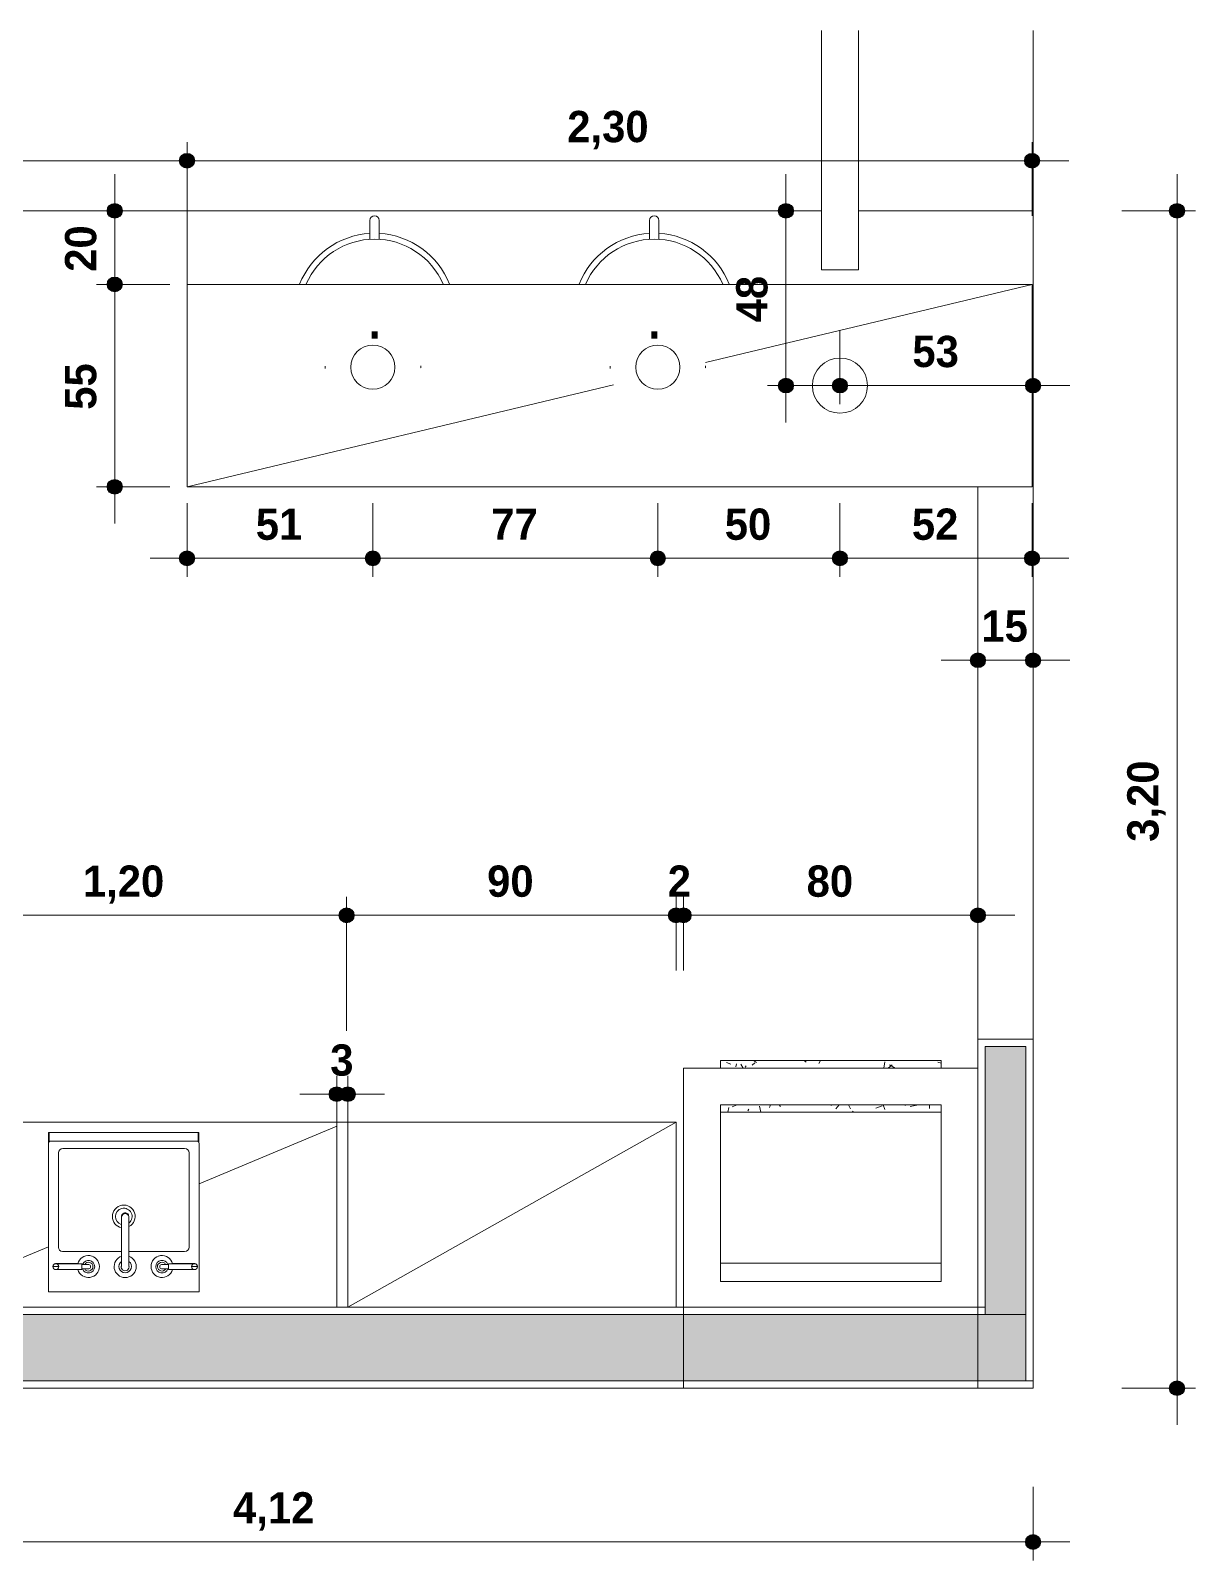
# Model space of a CAD drawing. Header units: metres. Extents: x -18.51 to -13.67, y -25.07 to -16.26.
# Drawn here: x -16.84 to -13.674, y -25.069 to -20.911 of the extents above; entities that cross this region are included whole.
import ezdxf

# ---------------------------------------------------------------- set-up
doc = ezdxf.new("R2010")
doc.units = ezdxf.units.M
for name, color, linetype, lineweight in [('Acabamento 1 _4_', 7, 'Continuous', 40), ('Anotações genéricas', 250, 'Continuous', 5), ('Arestas comuns', 250, 'Continuous', 5), ('Cotas', 50, 'Continuous', 9), ('Cotas-50', 50, 'Continuous', 9), ('Estrutura _1_', 7, 'Continuous', 40), ('Linhas', 253, 'Continuous', 5), ('Luminárias', 7, 'Continuous', 5), ('Mobiliário', 7, 'Continuous', 5), ('Modelos genéricos', 7, 'Continuous', 5), ('Padrão de corte', 7, 'Continuous', 40), ('Paredes', 7, 'Continuous', 5), ('Peças hidrossanitárias', 7, 'Continuous', 5), ('Pilares estruturais', 7, 'Continuous', 5), ('Pisos', 7, 'Continuous', 5), ('Quadro estrutural', 7, 'Continuous', 5)]:
    doc.layers.add(name, color=color, linetype=linetype, lineweight=lineweight)
doc.styles.add('Arial', font='arial.ttf', dxfattribs={"height": 0.125})
doc.styles.add('Century Gothic_B', font='GOTHICB.TTF', dxfattribs={"height": 0.085})
doc.dimstyles.new('externa_1_7_mm_azul_growarq', dxfattribs={"dimscale": 0.3048, "dimtxt": 0.088754, "dimasz": 0.524934, "dimexe": 0.164042, "dimexo": 0.0625, "dimgap": 0.082021, "dimtad": 1, "dimrnd": 0.01, "dimzin": 0, "dimdsep": 46, "dimtxsty": 'Century Gothic_B', "dimblk1": 'DOTSMALL', "dimblk2": 'DOTSMALL', "dimsah": 1, "dimcen": 0.09, "dimdle": 0.328084, "dimazin": 0, "dimtfac": 1, "dimtdec": 4, "dimtix": 1, "dimtmove": 0, "dimatfit": 3, "dimfxl": 0.492126, "dimfxlon": 1, "dimtvp": 1, "dimtolj": 1, "dimtzin": 0, "dimarcsym": 2})
doc.dimstyles.new('externa_1_7_mm_azul_growarq_1', dxfattribs={"dimscale": 0.3048, "dimtxt": 0.088754, "dimasz": 0.524934, "dimexe": 0.164042, "dimexo": 0.0625, "dimgap": 0.082021, "dimtad": 1, "dimdec": 0, "dimlfac": 100, "dimdsep": 46, "dimtxsty": 'Century Gothic_B', "dimblk1": 'DOTSMALL', "dimblk2": 'DOTSMALL', "dimsah": 1, "dimcen": 0.09, "dimdle": 0.328084, "dimazin": 0, "dimtfac": 1, "dimtdec": 4, "dimtix": 1, "dimtmove": 0, "dimatfit": 3, "dimfxl": 0.492126, "dimfxlon": 1, "dimtvp": 1, "dimtolj": 1, "dimtzin": 0, "dimarcsym": 2})

# ---------------------------------------------------------------- blocks, each defined once
blk = doc.blocks.new('Tram - Tram-V1-Térreo - Executivo')
at = {"layer": 'Quadro estrutural', "color": 9}
for p, q in [((0.0071, 0.05), (0.4643, 0.05)), ((0.5643, 0.05), (1.0214, 0.05)), ((1.1214, 0.05), (1.5786, 0.05)), ((1.6786, 0.05), (2.1357, 0.05)), ((2.2357, 0.05), (2.6929, 0.05)), ((2.7929, 0.05), (3.25, 0.05)), ((3.35, 0.05), (4, 0.05)), ((4, 0.05), (4, -0.05)), ((0.4643, -0.05), (0.0071, -0.05)), ((1.0214, -0.05), (0.5643, -0.05)), ((1.5786, -0.05), (1.1214, -0.05)), ((2.1357, -0.05), (1.6786, -0.05)), ((2.6929, -0.05), (2.2357, -0.05)), ((3.25, -0.05), (2.7929, -0.05)), ((4, -0.05), (3.35, -0.05))]:
    blk.add_line(p, q, dxfattribs=at)
blk = doc.blocks.new('bancada_growarq - bancada_growarq-3139212-Térreo - Executivo')
at = {"layer": 'Modelos genéricos', "color": 9}
for p, q in [((0.2012, 0.0841), (0.5752, 0.2404)), ((-0.6019, -0.2516), (-0.2088, -0.0873))]:
    blk.add_line(p, q, dxfattribs=at)
blk = doc.blocks.new('Deca_Cuba de Semi-Encaixe Quadrada_L_83C_Mesa e Porta Toalha - L_83C_17_Branco Gelo GE17-3068571-Térreo - Executivo')
at = {"layer": 'Peças hidrossanitárias', "color": 250}
for p, q in [((0.2042, -0.0142), (-0.2058, -0.0142)), ((-0.2058, -0.0142), (-0.2058, -0.4172)), ((0.2042, -0.4172), (0.2042, -0.0142)), ((-0.0148, -0.1242), (-0.1663, -0.1242)), ((0.1647, -0.1242), (0.0054, -0.1242)), ((-0.1783, -0.1362), (-0.1783, -0.3923)), ((0.1767, -0.3923), (0.1767, -0.1362)), ((-0.1663, -0.4042), (0.1647, -0.4042)), ((-0.1988, -0.4242), (0.1972, -0.4242))]:
    blk.add_line(p, q, dxfattribs=at)
for centre, radius, start, end in [((-0.1663, -0.1362), 0.012, 90, 180), ((0.1659, -0.1351), 0.0108, 0, 90), ((-0.0008, -0.2192), 0.031, 117.1725, 360), ((-0.0008, -0.2192), 0.0225, 129.7109, 360), ((-0.0008, -0.2192), 0.031, 360, 78.1934), ((-0.0008, -0.2192), 0.0225, 360, 72.4082), ((-0.1663, -0.3923), 0.012, 180, 270), ((0.1647, -0.3923), 0.012, 270, 360), ((-0.1988, -0.4172), 0.007, 180.001, 270.001), ((0.1972, -0.4172), 0.007, 269.999, 359.999)]:
    blk.add_arc(centre, radius, start, end, dxfattribs=at)
blk = doc.blocks.new('torneira misturador de bancada_growarq - torneira misturador de bancada_growarq-2978139-Térreo - Executivo')
at = {"layer": 'Peças hidrossanitárias', "color": 250}
for p, q in [((-0.1286, 0.0083), (-0.1883, 0.0083)), ((-0.1286, 0.0083), (-0.1179, 0.0083)), ((-0.1179, 0.0083), (-0.1179, 0.0063)), ((-0.1179, 0.0063), (-0.1179, -0.0059)), ((-0.1179, 0.0063), (-0.0991, 0.0063)), ((0.1179, 0.0063), (0.0991, 0.0063)), ((0.1286, 0.0083), (0.1179, 0.0083)), ((0.1179, 0.0083), (0.1179, 0.0063)), ((0.1179, 0.0063), (0.1179, -0.0059)), ((0.1883, 0.0083), (0.1286, 0.0083)), ((-0.1803, 0), (-0.1963, 0)), ((-0.189, -0.008), (-0.1287, -0.008)), ((-0.1883, -0.0077), (-0.1288, -0.0077)), ((-0.1288, -0.0077), (-0.1179, -0.0077)), ((-0.1179, -0.0077), (-0.1179, -0.0059)), ((-0.1179, -0.0059), (-0.0986, -0.0059)), ((-0.0103, -0.0282), (-0.0103, -0.0025)), ((-0.0103, -0.0282), (-0.0103, -0.1358)), ((0.01, -0.0283), (0.01, -0.0037)), ((0.01, -0.1358), (0.01, -0.0283)), ((0.1179, -0.0059), (0.0986, -0.0059)), ((0.1179, -0.0077), (0.1179, -0.0059)), ((0.1288, -0.0077), (0.1179, -0.0077)), ((0.1287, -0.008), (0.1888, -0.008)), ((0.1288, -0.0077), (0.1883, -0.0077)), ((0.1803, 0), (0.1963, 0))]:
    blk.add_line(p, q, dxfattribs=at)
at = {"layer": 'Peças hidrossanitárias', "color": 250, "flags": 128}
for points in [[(-0.194, 0.0059), (-0.195, 0.0047), (-0.1958, 0.0033), (-0.1963, 0.0017), (-0.1964, 0)], [(0.1962, 0.0008), (0.1961, 0.0017), (0.1956, 0.0033)], [(-0.1964, 0), (-0.1963, -0.0017), (-0.1958, -0.0033), (-0.195, -0.0047), (-0.194, -0.0059), (-0.1927, -0.0069), (-0.1913, -0.0076), (-0.1897, -0.008), (-0.1882, -0.008), (-0.187, -0.0077)], [(-0.01, -0.0001), (-0.01, -0.0002), (-0.01, -0.0005), (-0.01, -0.0009), (-0.01, -0.0014), (-0.01, -0.002)], [(-0.01, -0.0362), (-0.01, -0.0386), (-0.01, -0.0411), (-0.01, -0.0437), (-0.01, -0.0462), (-0.01, -0.0488), (-0.01, -0.0515), (-0.01, -0.0542), (-0.01, -0.0568), (-0.01, -0.0596), (-0.01, -0.0623), (-0.01, -0.065), (-0.01, -0.0677), (-0.01, -0.0705), (-0.01, -0.0732), (-0.01, -0.0759), (-0.01, -0.0787), (-0.01, -0.0814), (-0.01, -0.084), (-0.01, -0.0867), (-0.01, -0.0893), (-0.01, -0.0919), (-0.01, -0.0945), (-0.01, -0.097), (-0.01, -0.0995), (-0.01, -0.1007)], [(0.01, -0.0025), (0.01, -0.0018), (0.01, -0.0013), (0.01, -0.0008), (0.01, -0.0004), (0.01, -0.0002), (0.01, 0)], [(0.01, -0.1007), (0.01, -0.099), (0.01, -0.0965), (0.01, -0.094), (0.01, -0.0914), (0.01, -0.0888), (0.01, -0.0862), (0.01, -0.0835), (0.01, -0.0809), (0.01, -0.0782), (0.01, -0.0754), (0.01, -0.0727), (0.01, -0.07), (0.01, -0.0672), (0.01, -0.0645), (0.01, -0.0618), (0.01, -0.059), (0.01, -0.0563), (0.01, -0.0537), (0.01, -0.051), (0.01, -0.0484), (0.01, -0.0458), (0.01, -0.0432), (0.01, -0.0407), (0.01, -0.0382), (0.01, -0.0358)], [(0.1869, -0.0077), (0.188, -0.008), (0.1896, -0.008), (0.1911, -0.0076), (0.1925, -0.0069), (0.1938, -0.0059), (0.1949, -0.0047), (0.1956, -0.0033), (0.1961, -0.0017), (0.1963, 0)], [(-0.01, -0.1346), (-0.01, -0.1353), (-0.01, -0.1357)], [(0.01, -0.1357), (0.01, -0.1352), (0.01, -0.1345)]]:
    blk.add_lwpolyline(points, dxfattribs=at)
at = {"layer": 'Peças hidrossanitárias', "color": 250}
for centre, radius, start, end in [((-0.1883, 0.0003), 0.00801, 90, 270), ((-0.1883, 0.0003), 0.00801, 270, 90), ((-0.1, 0), 0.0298, 194.9567, 163.8069), ((-0.1, 0), 0.0298, 142.3633, 145.2333), ((-0.1, 0.0003), 0.0171, 201.059, 159.6889), ((-0.0997, 0.0003), 0.012, 211.099, 150.4191), ((-0.1, 0), 0.0298, 108, 109.544), ((-0.1002, 0.0001), 0.0062, 284.8786, 79.7785), ((-0.1, 0), 0.0298, 34.4761, 37.652), ((0, 0), 0.03, 289.4345, 250.0021), ((0, 0), 0.0171, 305.6216, 233.228), ((0.0001, 0.0007), 0.0108, 336.1855, 197.2538), ((0.1, 0), 0.0298, 16.1931, 345.0433), ((0.1, 0), 0.0298, 142.348, 145.5239), ((0.1, 0.0003), 0.0171, 20.3111, 338.941), ((0.0997, 0.0003), 0.012, 31.0249, 328.901), ((0.1002, 0.0001), 0.0062, 100.2215, 255.1214), ((0.1, 0), 0.0298, 70.456, 72), ((0.1, 0), 0.0298, 34.7667, 37.6367), ((0.1883, 0.0003), 0.00801, 90, 270), ((0.1883, 0.0003), 0.00801, 270, 90), ((-0.1, 0), 0.0298, 214.5593, 217.6711), ((-0.1, 0), 0.0298, 288, 289.436), ((-0.1, 0), 0.0298, 322.333, 325.3452), ((0.1, 0), 0.0298, 214.6548, 217.667), ((0.1, 0), 0.0298, 250.564, 252), ((0.1, 0), 0.0298, 322.3289, 325.4407), ((-0.0001, -0.1334), 0.0104, 193.5647, 346.4353)]:
    blk.add_arc(centre, radius, start, end, dxfattribs=at)
blk.add_open_spline([(-0.0099, -0.1373), (-0.0097, -0.1385), (-0.0087, -0.1413), (-0.0057, -0.1444), (-0.0018, -0.1458), (0.0018, -0.1458), (0.0051, -0.1446), (0.0078, -0.1423), (0.0096, -0.1392), (0.01, -0.1369), (0.01, -0.1357)], degree=3, knots=[-0.9513049, -0.9513049, -0.9513049, -0.9513049, -0.8333333, -0.6666667, -0.5555556, -0.4444444, -0.3333333, -0.2222222, -0.1111111, 0, 0, 0, 0], dxfattribs=at)
blk = doc.blocks.new('bancada_growarq - bancada_growarq 2-3141050-Térreo - Executivo')
at = {"layer": 'Modelos genéricos', "color": 9}
for p, q in [((0.2607, 0.0624), (1.1486, 0.275)), ((-1.1486, -0.275), (0.0104, 0.0025))]:
    blk.add_line(p, q, dxfattribs=at)
blk = doc.blocks.new('Amat-3_Barstool - Amat-3_Barstool-3117616-Térreo - Executivo')
at = {"layer": 'Mobiliário', "color": 9}
for p, q in [((-0.0127, 0.254), (-0.0127, 0.2188)), ((0.0127, 0.2188), (0.0127, 0.254)), ((-0.0127, 0.2188), (-0.0127, 0.2027)), ((0.0127, 0.2188), (0.0127, 0.2027))]:
    blk.add_line(p, q, dxfattribs=at)
for centre, radius, start, end in [((0, 0.254), 0.0127, 360, 180), ((0, 0), 0.2191, 93.3225, 158.4673), ((0, 0), 0.2191, 21.5327, 86.6775), ((0, 0), 0.2031, 23.4249, 156.794)]:
    blk.add_arc(centre, radius, start, end, dxfattribs=at)
blk = doc.blocks.new('MIRAMAR C - MIRAMAR C-3132907-Térreo - Executivo')
at = {"layer": 'Luminárias', "color": 250}
for p, q in [((-0.0028, 0.13), (-0.0022, 0.13)), ((-0.0018, 0.13), (0, 0.13)), ((0, 0.13), (0.001, 0.13)), ((0.0018, 0.13), (0.0034, 0.13)), ((-0.0018, -0.13), (-0.0034, -0.13)), ((0, -0.13), (-0.001, -0.13)), ((0.0018, -0.13), (0, -0.13)), ((0.0028, -0.13), (0.0022, -0.13))]:
    blk.add_line(p, q, dxfattribs=at)
for start, end in [(0, 180), (180, 360)]:
    blk.add_arc((0, 0), 0.06, start, end, dxfattribs=at)
blk = doc.blocks.new('bancada_growarq - bancada_growarq-3147737-Térreo - Executivo')
at = {"layer": 'Modelos genéricos', "color": 9}
blk.add_line((-0.4461, -0.2516), (0.4461, 0.2516), dxfattribs=at)
blk = doc.blocks.new('Churrasqueira - Tipo 1-3141361-Térreo - Executivo')
at = {"layer": 'Modelos genéricos'}
h = blk.add_hatch(dxfattribs=at)
h.set_pattern_fill('FP_1', color=9, style=0, pattern_type=2)
h.set_pattern_definition([(0, (14.973, 24.613), (0.112, 0.193), [0.01, -0.17, 0.008, -0.074, -0.196]), (0, (14.973, 24.613), (0.112, 0.193), [-0.262, 0.015, -0.18]), (10, (14.925, 24.717), (0.0680996, 0.2414942), [0.018, -0.043, 0.023, -0.135, -0.18]), (10, (14.925, 24.717), (0.0680996, 0.2414942), [-0.218, 0.013, -0.168]), (20, (14.899, 24.636), (0.112891, 0.1868813), [0.02, -0.14, 0.018, -0.104, -0.094]), (20, (14.899, 24.636), (0.112891, 0.1868813), [-0.282, 0.013, -0.081]), (30, (14.973, 24.621), (-0.0191917, 0.215241), [0.013, -0.084, 0.01, -0.124, -0.173]), (30, (14.973, 24.621), (-0.0191917, 0.215241), [-0.231, 0.008, -0.165]), (40, (14.902, 24.677), (0.02882613, 0.1834477), [0.01, -0.112, 0.008, -0.071, -0.15]), (40, (14.902, 24.677), (0.02882613, 0.1834477), [-0.201, 0.02, -0.13]), (50, (14.94, 24.585), (-0.0678242, 0.1992006), [0.005, -0.094, 0.013, -0.155, -0.094]), (50, (14.94, 24.585), (-0.0678242, 0.1992006), [-0.267, 0.015, -0.079]), (60, (14.947, 24.603), (-0.0844923, 0.1896551), [0.013, -0.104, 0.005, -0.122, -0.104]), (60, (14.947, 24.603), (-0.0844923, 0.1896551), [-0.244, 0.01, -0.094]), (70, (14.92, 24.573), (-0.0930711, 0.18286), [0.008, -0.048, 0.015, -0.081, -0.122]), (70, (14.92, 24.573), (-0.0930711, 0.18286), [-0.152, 0.01, -0.112]), (80, (14.932, 24.722), (-0.1764116, 0.1397568), [0.018, -0.112, 0.008, -0.132, -0.14]), (80, (14.932, 24.722), (-0.1764116, 0.1397568), [-0.269, 0.015, -0.124]), (90, (14.947, 24.613), (-0.224, 0.094), [0.015, -0.079, 0.01, -0.155, -0.163]), (90, (14.947, 24.613), (-0.224, 0.094), [-0.259, 0.005, -0.157]), (100, (14.907, 24.692), (-0.2094522, 0.1224899), [0.018, -0.099, 0.015, -0.081, -0.203]), (100, (14.907, 24.692), (-0.2094522, 0.1224899), [-0.213, 0.018, -0.185]), (110, (14.889, 24.547), (-0.2040411, 0.0693991), [0.02, -0.066, 0.01, -0.135, -0.163]), (110, (14.889, 24.547), (-0.2040411, 0.0693991), [-0.231, 0.015, -0.147]), (120, (14.82, 24.578), (-0.242473, 0.0239756), [0.013, -0.17, 0.015, -0.079, -0.122]), (120, (14.82, 24.578), (-0.242473, 0.0239756), [-0.277, 0.018, -0.104]), (130, (14.876, 24.522), (-0.23605026, 0.06040096), [0.008, -0.056, 0.01, -0.109, -0.163]), (130, (14.876, 24.522), (-0.23605026, 0.06040096), [-0.183, 0.02, -0.142]), (140, (14.8, 24.725), (-0.18626535, -0.02907265), [0.015, -0.091, 0.018, -0.079, -0.117]), (140, (14.8, 24.725), (-0.18626535, -0.02907265), [-0.203, 0.01, -0.107]), (150, (15.011, 24.506), (-0.1732365, -0.1020544), [0.01, -0.071, 0.02, -0.157, -0.163]), (150, (15.011, 24.506), (-0.1732365, -0.1020544), [-0.259, 0.018, -0.145]), (160, (14.843, 24.649), (-0.2011563, -0.1374923), [0.015, -0.107, 0.013, -0.097, -0.165]), (160, (14.843, 24.649), (-0.2011563, -0.1374923), [-0.231, 0.01, -0.155]), (170, (14.859, 24.588), (-0.1826863, -0.1434563), [0.023, -0.084, 0.015, -0.114, -0.132]), (170, (14.859, 24.588), (-0.1826863, -0.1434563), [-0.236, 0.02, -0.112])])
h.paths.add_polyline_path([(0.2664, 0.64), (0.425, 0.64), (0.425, 0.66), (-0.175, 0.66), (-0.175, 0.64), (-0.0164, 0.64)])
h.paths.add_polyline_path([(-0.175, 0.76), (0.425, 0.76), (0.425, 0.7806), (-0.175, 0.7806)])
at = {"layer": 'Modelos genéricos', "color": 254, "lineweight": 20}
for p, q in [((0.525, 0.76), (-0.275, 0.76)), ((-0.275, 0.76), (-0.275, -0.11)), ((0.525, -0.11), (0.525, 0.76)), ((-0.175, 0.18), (-0.175, 0.66)), ((-0.175, 0.66), (0.425, 0.66)), ((0.425, 0.66), (0.425, 0.18)), ((0.425, 0.18), (-0.175, 0.18)), ((-0.275, -0.11), (0.525, -0.11))]:
    blk.add_line(p, q, dxfattribs=at)
at = {"layer": 'Modelos genéricos', "color": 9}
for p, q in [((0.425, 0.7806), (-0.175, 0.7806)), ((-0.175, 0.7806), (-0.175, 0.76)), ((0.425, 0.76), (0.425, 0.7806)), ((-0.175, 0.64), (0.425, 0.64)), ((0.425, 0.23), (-0.175, 0.23))]:
    blk.add_line(p, q, dxfattribs=at)
blk = doc.blocks.new('DIMBLOCK1-Térreo - Executivo')
at = {"layer": 'Cotas-50', "lineweight": 25}
h = blk.add_hatch(color=152, dxfattribs=at)
edge = h.paths.add_edge_path()
edge.add_arc((-17.185, -23.3159), 0.02, 0, 360)
h = blk.add_hatch(color=152, dxfattribs=at)
edge = h.paths.add_edge_path()
edge.add_arc((-15.9812, -23.3159), 0.02, 0, 360)
at = {"layer": 'Cotas-50', "color": 142}
for p, q in [((-17.185, -23.4659), (-17.185, -23.2659)), ((-15.9812, -23.4659), (-15.9812, -23.2659)), ((-17.285, -23.3159), (-15.8812, -23.3159)), ((-17.185, -23.3159), (-17.185, -23.4659)), ((-15.9812, -23.3159), (-15.9812, -23.4659))]:
    blk.add_line(p, q, dxfattribs=at)
at = {"layer": 'Cotas-50', "color": 152, "lineweight": 25}
for centre in [(-17.185, -23.3159), (-15.9812, -23.3159)]:
    blk.add_circle(centre, 0.02, dxfattribs=at)
at = {"layer": 'Cotas-50', "color": 0, "insert": (-16.6981, -23.1805), "char_height": 0.085, "width": 0.275848, "attachment_point": 1, "line_spacing_factor": 0.984502, "style": 'Century Gothic_B'}
blk.add_mtext('1,20', dxfattribs=at)
blk = doc.blocks.new('_DotSmall')
at = {"color": 0, "linetype": 'ByBlock', "const_width": 0.5}
blk.add_lwpolyline([(-0.0625, 0, 1), (0.0625, 0, 1)], format="xyb", close=True, dxfattribs=at)
blk = doc.blocks.new('DIMBLOCK2-Térreo - Executivo')
at = {"layer": 'Cotas-50', "lineweight": 25}
h = blk.add_hatch(color=152, dxfattribs=at)
edge = h.paths.add_edge_path()
edge.add_arc((-15.9812, -23.3159), 0.02, 0, 360)
h = blk.add_hatch(color=152, dxfattribs=at)
edge = h.paths.add_edge_path()
edge.add_arc((-15.0857, -23.3159), 0.02, 0, 360)
at = {"layer": 'Cotas-50', "color": 142}
for p, q in [((-15.9812, -23.6301), (-15.9812, -23.2659)), ((-15.0857, -23.4659), (-15.0857, -23.2659)), ((-16.0812, -23.3159), (-15.0857, -23.3159)), ((-15.9812, -23.3159), (-15.9812, -23.6301)), ((-15.0857, -23.3159), (-15.0857, -23.4659))]:
    blk.add_line(p, q, dxfattribs=at)
at = {"layer": 'Cotas-50', "color": 152, "lineweight": 25}
for centre in [(-15.9812, -23.3159), (-15.0857, -23.3159)]:
    blk.add_circle(centre, 0.02, dxfattribs=at)
at = {"layer": 'Cotas-50', "color": 0, "insert": (-15.5992, -23.1805), "char_height": 0.085, "width": 0.157628, "attachment_point": 1, "line_spacing_factor": 0.984502, "style": 'Century Gothic_B'}
blk.add_mtext('90', dxfattribs=at)
blk = doc.blocks.new('DIMBLOCK3-Térreo - Executivo')
at = {"layer": 'Cotas-50', "lineweight": 25}
h = blk.add_hatch(color=152, dxfattribs=at)
edge = h.paths.add_edge_path()
edge.add_arc((-15.0857, -23.3159), 0.02, 0, 360)
h = blk.add_hatch(color=152, dxfattribs=at)
edge = h.paths.add_edge_path()
edge.add_arc((-15.065, -23.3159), 0.02, 0, 360)
at = {"layer": 'Cotas-50', "color": 142}
for p, q in [((-15.0857, -23.4659), (-15.0857, -23.2659)), ((-15.065, -23.4659), (-15.065, -23.2659)), ((-15.0857, -23.3159), (-14.965, -23.3159)), ((-15.0857, -23.3159), (-15.0857, -23.4659)), ((-15.065, -23.3159), (-15.065, -23.4659))]:
    blk.add_line(p, q, dxfattribs=at)
at = {"layer": 'Cotas-50', "color": 152, "lineweight": 25}
for centre in [(-15.0857, -23.3159), (-15.065, -23.3159)]:
    blk.add_circle(centre, 0.02, dxfattribs=at)
at = {"layer": 'Cotas-50', "color": 0, "insert": (-15.1082, -23.1805), "char_height": 0.085, "width": 0.078814, "attachment_point": 1, "line_spacing_factor": 0.984502, "style": 'Century Gothic_B'}
blk.add_mtext('\\fCentury Gothic|b1|i0|c0|p34|;2', dxfattribs=at)
blk = doc.blocks.new('DIMBLOCK5-Térreo - Executivo')
at = {"layer": 'Cotas-50', "lineweight": 25}
h = blk.add_hatch(color=152, dxfattribs=at)
edge = h.paths.add_edge_path()
edge.add_arc((-13.7238, -21.4012), 0.02, 0, 360)
h = blk.add_hatch(color=152, dxfattribs=at)
edge = h.paths.add_edge_path()
edge.add_arc((-13.7238, -24.6012), 0.02, 0, 360)
at = {"layer": 'Cotas-50', "color": 142}
for p, q in [((-13.7238, -24.7012), (-13.7238, -21.3012)), ((-13.8738, -21.4012), (-13.6738, -21.4012)), ((-13.7238, -21.4012), (-13.8738, -21.4012)), ((-13.8738, -24.6012), (-13.6738, -24.6012)), ((-13.7238, -24.6012), (-13.8738, -24.6012))]:
    blk.add_line(p, q, dxfattribs=at)
at = {"layer": 'Cotas-50', "color": 152, "lineweight": 25}
for centre in [(-13.7238, -21.4012), (-13.7238, -24.6012)]:
    blk.add_circle(centre, 0.02, dxfattribs=at)
at = {"layer": 'Cotas-50', "color": 0, "insert": (-13.8591, -23.1162), "char_height": 0.085, "width": 0.275848, "attachment_point": 1, "rotation": 90, "line_spacing_factor": 0.984502, "style": 'Century Gothic_B'}
blk.add_mtext('3,20', dxfattribs=at)
blk = doc.blocks.new('DIMBLOCK6-Térreo - Executivo')
at = {"layer": 'Cotas-50', "lineweight": 25}
h = blk.add_hatch(color=152, dxfattribs=at)
edge = h.paths.add_edge_path()
edge.add_arc((-14.265, -22.6226), 0.02, 0, 360)
h = blk.add_hatch(color=152, dxfattribs=at)
edge = h.paths.add_edge_path()
edge.add_arc((-14.115, -22.6226), 0.02, 0, 360)
at = {"layer": 'Cotas-50', "color": 142}
for p, q in [((-14.265, -22.4726), (-14.265, -22.6726)), ((-14.265, -22.6226), (-14.265, -22.4726)), ((-14.115, -22.4726), (-14.115, -22.6726)), ((-14.115, -22.6226), (-14.115, -22.4726)), ((-14.365, -22.6226), (-14.015, -22.6226))]:
    blk.add_line(p, q, dxfattribs=at)
at = {"layer": 'Cotas-50', "color": 152, "lineweight": 25}
for centre in [(-14.265, -22.6226), (-14.115, -22.6226)]:
    blk.add_circle(centre, 0.02, dxfattribs=at)
at = {"layer": 'Cotas-50', "color": 0, "insert": (-14.2557, -22.4873), "char_height": 0.085, "width": 0.157628, "attachment_point": 1, "line_spacing_factor": 0.984502, "style": 'Century Gothic_B'}
blk.add_mtext('15', dxfattribs=at)
blk = doc.blocks.new('DIMBLOCK8-Térreo - Executivo')
at = {"layer": 'Cotas-50', "lineweight": 25}
h = blk.add_hatch(color=152, dxfattribs=at)
edge = h.paths.add_edge_path()
edge.add_arc((-16.415, -22.3456), 0.02, 0, 360)
h = blk.add_hatch(color=152, dxfattribs=at)
edge = h.paths.add_edge_path()
edge.add_arc((-15.9098, -22.3456), 0.02, 0, 360)
at = {"layer": 'Cotas-50', "color": 142}
for p, q in [((-16.415, -22.1956), (-16.415, -22.3956)), ((-16.415, -22.3456), (-16.415, -22.1956)), ((-15.9098, -22.1956), (-15.9098, -22.3956)), ((-15.9098, -22.3456), (-15.9098, -22.1956)), ((-16.515, -22.3456), (-15.9098, -22.3456))]:
    blk.add_line(p, q, dxfattribs=at)
at = {"layer": 'Cotas-50', "color": 152, "lineweight": 25}
for centre in [(-16.415, -22.3456), (-15.9098, -22.3456)]:
    blk.add_circle(centre, 0.02, dxfattribs=at)
at = {"layer": 'Cotas-50', "color": 0, "insert": (-16.2281, -22.2103), "char_height": 0.085, "width": 0.157628, "attachment_point": 1, "line_spacing_factor": 0.984502, "style": 'Century Gothic_B'}
blk.add_mtext('51', dxfattribs=at)
blk = doc.blocks.new('DIMBLOCK9-Térreo - Executivo')
at = {"layer": 'Cotas-50', "lineweight": 25}
h = blk.add_hatch(color=152, dxfattribs=at)
edge = h.paths.add_edge_path()
edge.add_arc((-15.9098, -22.3456), 0.02, 0, 360)
h = blk.add_hatch(color=152, dxfattribs=at)
edge = h.paths.add_edge_path()
edge.add_arc((-15.1351, -22.3456), 0.02, 0, 360)
at = {"layer": 'Cotas-50', "color": 142}
for p, q in [((-15.9098, -22.1956), (-15.9098, -22.3956)), ((-15.9098, -22.3456), (-15.9098, -22.1956)), ((-15.1351, -22.1956), (-15.1351, -22.3956)), ((-15.1351, -22.3456), (-15.1351, -22.1956)), ((-15.9098, -22.3456), (-15.1351, -22.3456))]:
    blk.add_line(p, q, dxfattribs=at)
at = {"layer": 'Cotas-50', "color": 152, "lineweight": 25}
for centre in [(-15.9098, -22.3456), (-15.1351, -22.3456)]:
    blk.add_circle(centre, 0.02, dxfattribs=at)
at = {"layer": 'Cotas-50', "color": 0, "insert": (-15.5881, -22.2103), "char_height": 0.085, "width": 0.157628, "attachment_point": 1, "line_spacing_factor": 0.984502, "style": 'Century Gothic_B'}
blk.add_mtext('77', dxfattribs=at)
blk = doc.blocks.new('DIMBLOCK10-Térreo - Executivo')
at = {"layer": 'Cotas-50', "lineweight": 25}
h = blk.add_hatch(color=152, dxfattribs=at)
edge = h.paths.add_edge_path()
edge.add_arc((-15.1351, -22.3456), 0.02, 0, 360)
h = blk.add_hatch(color=152, dxfattribs=at)
edge = h.paths.add_edge_path()
edge.add_arc((-14.64, -22.3456), 0.02, 0, 360)
at = {"layer": 'Cotas-50', "color": 142}
for p, q in [((-15.1351, -22.1956), (-15.1351, -22.3956)), ((-15.1351, -22.3456), (-15.1351, -22.1956)), ((-14.64, -22.1956), (-14.64, -22.3956)), ((-14.64, -22.3456), (-14.64, -22.1956)), ((-15.1351, -22.3456), (-14.54, -22.3456))]:
    blk.add_line(p, q, dxfattribs=at)
at = {"layer": 'Cotas-50', "color": 152, "lineweight": 25}
for centre in [(-15.1351, -22.3456), (-14.64, -22.3456)]:
    blk.add_circle(centre, 0.02, dxfattribs=at)
at = {"layer": 'Cotas-50', "color": 0, "insert": (-14.9532, -22.2103), "char_height": 0.085, "width": 0.157628, "attachment_point": 1, "line_spacing_factor": 0.984502, "style": 'Century Gothic_B'}
blk.add_mtext('50', dxfattribs=at)
blk = doc.blocks.new('DIMBLOCK11-Térreo - Executivo')
at = {"layer": 'Cotas-50', "lineweight": 25}
h = blk.add_hatch(color=152, dxfattribs=at)
edge = h.paths.add_edge_path()
edge.add_arc((-14.64, -22.3456), 0.02, 0, 360)
h = blk.add_hatch(color=152, dxfattribs=at)
edge = h.paths.add_edge_path()
edge.add_arc((-14.1178, -22.3456), 0.02, 0, 360)
at = {"layer": 'Cotas-50', "color": 142}
for p, q in [((-14.64, -22.1956), (-14.64, -22.3956)), ((-14.64, -22.3456), (-14.64, -22.1956)), ((-14.1178, -22.1956), (-14.1178, -22.3956)), ((-14.1178, -22.3456), (-14.1178, -22.1956)), ((-14.74, -22.3456), (-14.0178, -22.3456))]:
    blk.add_line(p, q, dxfattribs=at)
at = {"layer": 'Cotas-50', "color": 152, "lineweight": 25}
for centre in [(-14.64, -22.3456), (-14.1178, -22.3456)]:
    blk.add_circle(centre, 0.02, dxfattribs=at)
at = {"layer": 'Cotas-50', "color": 0, "insert": (-14.4446, -22.2103), "char_height": 0.085, "width": 0.157628, "attachment_point": 1, "line_spacing_factor": 0.984502, "style": 'Century Gothic_B'}
blk.add_mtext('52', dxfattribs=at)
blk = doc.blocks.new('DIMBLOCK12-Térreo - Executivo')
at = {"layer": 'Cotas-50', "lineweight": 25}
h = blk.add_hatch(color=152, dxfattribs=at)
edge = h.paths.add_edge_path()
edge.add_arc((-16.415, -21.2649), 0.02, 0, 360)
h = blk.add_hatch(color=152, dxfattribs=at)
edge = h.paths.add_edge_path()
edge.add_arc((-14.1178, -21.2649), 0.02, 0, 360)
at = {"layer": 'Cotas-50', "color": 142}
for p, q in [((-16.415, -21.4149), (-16.415, -21.2149)), ((-14.1178, -21.4149), (-14.1178, -21.2149)), ((-16.515, -21.2649), (-14.0178, -21.2649)), ((-16.415, -21.2649), (-16.415, -21.4149)), ((-14.1178, -21.2649), (-14.1178, -21.4149))]:
    blk.add_line(p, q, dxfattribs=at)
at = {"layer": 'Cotas-50', "color": 152, "lineweight": 25}
for centre in [(-16.415, -21.2649), (-14.1178, -21.2649)]:
    blk.add_circle(centre, 0.02, dxfattribs=at)
at = {"layer": 'Cotas-50', "color": 0, "insert": (-15.3814, -21.1295), "char_height": 0.085, "width": 0.275848, "attachment_point": 1, "line_spacing_factor": 0.984502, "style": 'Century Gothic_B'}
blk.add_mtext('2,30', dxfattribs=at)
blk = doc.blocks.new('DIMBLOCK13-Térreo - Executivo')
at = {"layer": 'Cotas-50', "lineweight": 25}
h = blk.add_hatch(color=152, dxfattribs=at)
edge = h.paths.add_edge_path()
edge.add_arc((-17.635, -21.2649), 0.02, 0, 360)
h = blk.add_hatch(color=152, dxfattribs=at)
edge = h.paths.add_edge_path()
edge.add_arc((-16.415, -21.2649), 0.02, 0, 360)
at = {"layer": 'Cotas-50', "color": 142}
for p, q in [((-17.635, -21.4149), (-17.635, -21.2149)), ((-16.415, -21.4149), (-16.415, -21.2149)), ((-17.735, -21.2649), (-16.315, -21.2649)), ((-17.635, -21.2649), (-17.635, -21.4149)), ((-16.415, -21.2649), (-16.415, -21.4149))]:
    blk.add_line(p, q, dxfattribs=at)
at = {"layer": 'Cotas-50', "color": 152, "lineweight": 25}
for centre in [(-17.635, -21.2649), (-16.415, -21.2649)]:
    blk.add_circle(centre, 0.02, dxfattribs=at)
at = {"layer": 'Cotas-50', "color": 0, "insert": (-17.1399, -21.1295), "char_height": 0.085, "width": 0.275848, "attachment_point": 1, "line_spacing_factor": 0.984502, "style": 'Century Gothic_B'}
blk.add_mtext('1,22', dxfattribs=at)
blk = doc.blocks.new('DIMBLOCK17-Térreo - Executivo')
at = {"layer": 'Cotas-50', "lineweight": 25}
h = blk.add_hatch(color=152, dxfattribs=at)
edge = h.paths.add_edge_path()
edge.add_arc((-14.64, -21.8762), 0.02, 0, 360)
h = blk.add_hatch(color=152, dxfattribs=at)
edge = h.paths.add_edge_path()
edge.add_arc((-14.115, -21.8762), 0.02, 0, 360)
at = {"layer": 'Cotas-50', "color": 142}
for p, q in [((-14.64, -21.7262), (-14.64, -21.9262)), ((-14.64, -21.8762), (-14.64, -21.7262)), ((-14.115, -21.7262), (-14.115, -21.9262)), ((-14.115, -21.8762), (-14.115, -21.7262)), ((-14.74, -21.8762), (-14.015, -21.8762))]:
    blk.add_line(p, q, dxfattribs=at)
at = {"layer": 'Cotas-50', "color": 152, "lineweight": 25}
for centre in [(-14.64, -21.8762), (-14.115, -21.8762)]:
    blk.add_circle(centre, 0.02, dxfattribs=at)
at = {"layer": 'Cotas-50', "color": 0, "insert": (-14.4432, -21.7408), "char_height": 0.085, "width": 0.157628, "attachment_point": 1, "line_spacing_factor": 0.984502, "style": 'Century Gothic_B'}
blk.add_mtext('53', dxfattribs=at)
blk = doc.blocks.new('DIMBLOCK18-Térreo - Executivo')
at = {"layer": 'Cotas-50', "lineweight": 25}
h = blk.add_hatch(color=152, dxfattribs=at)
edge = h.paths.add_edge_path()
edge.add_arc((-14.7868, -21.4012), 0.02, 0, 360)
h = blk.add_hatch(color=152, dxfattribs=at)
edge = h.paths.add_edge_path()
edge.add_arc((-14.7868, -21.8762), 0.02, 0, 360)
at = {"layer": 'Cotas-50', "color": 142}
for p, q in [((-14.7868, -21.9762), (-14.7868, -21.3012)), ((-14.9368, -21.4012), (-14.7368, -21.4012)), ((-14.7868, -21.4012), (-14.9368, -21.4012)), ((-14.6368, -21.8762), (-14.8368, -21.8762)), ((-14.7868, -21.8762), (-14.6368, -21.8762))]:
    blk.add_line(p, q, dxfattribs=at)
at = {"layer": 'Cotas-50', "color": 152, "lineweight": 25}
for centre in [(-14.7868, -21.4012), (-14.7868, -21.8762)]:
    blk.add_circle(centre, 0.02, dxfattribs=at)
at = {"layer": 'Cotas-50', "color": 0, "insert": (-14.9221, -21.7044), "char_height": 0.085, "width": 0.157628, "attachment_point": 1, "rotation": 90, "line_spacing_factor": 0.984502, "style": 'Century Gothic_B'}
blk.add_mtext('48', dxfattribs=at)
blk = doc.blocks.new('DIMBLOCK19-Térreo - Executivo')
at = {"layer": 'Cotas-50', "lineweight": 25}
h = blk.add_hatch(color=152, dxfattribs=at)
edge = h.paths.add_edge_path()
edge.add_arc((-16.0079, -23.802), 0.02, 0, 360)
h = blk.add_hatch(color=152, dxfattribs=at)
edge = h.paths.add_edge_path()
edge.add_arc((-15.9779, -23.802), 0.02, 0, 360)
at = {"layer": 'Cotas-50', "color": 142}
for p, q in [((-16.0079, -23.952), (-16.0079, -23.752)), ((-15.9779, -23.952), (-15.9779, -23.752)), ((-16.1079, -23.802), (-15.8779, -23.802)), ((-16.0079, -23.802), (-16.0079, -23.952)), ((-15.9779, -23.802), (-15.9779, -23.952))]:
    blk.add_line(p, q, dxfattribs=at)
at = {"layer": 'Cotas-50', "color": 152, "lineweight": 25}
for centre in [(-16.0079, -23.802), (-15.9779, -23.802)]:
    blk.add_circle(centre, 0.02, dxfattribs=at)
at = {"layer": 'Cotas-50', "color": 0, "insert": (-16.0257, -23.6666), "char_height": 0.085, "width": 0.078814, "attachment_point": 1, "line_spacing_factor": 0.984502, "style": 'Century Gothic_B'}
blk.add_mtext('\\fCentury Gothic|b1|i0|c0|p34|;3', dxfattribs=at)
blk = doc.blocks.new('DIMBLOCK20-Térreo - Executivo')
at = {"layer": 'Cotas-50', "lineweight": 25}
h = blk.add_hatch(color=152, dxfattribs=at)
edge = h.paths.add_edge_path()
edge.add_arc((-16.6114, -21.6012), 0.02, 0, 360)
h = blk.add_hatch(color=152, dxfattribs=at)
edge = h.paths.add_edge_path()
edge.add_arc((-16.6114, -22.1512), 0.02, 0, 360)
at = {"layer": 'Cotas-50', "color": 142}
for p, q in [((-16.6114, -22.2512), (-16.6114, -21.5012)), ((-16.4614, -21.6012), (-16.6614, -21.6012)), ((-16.6114, -21.6012), (-16.4614, -21.6012)), ((-16.4614, -22.1512), (-16.6614, -22.1512)), ((-16.6114, -22.1512), (-16.4614, -22.1512))]:
    blk.add_line(p, q, dxfattribs=at)
at = {"layer": 'Cotas-50', "color": 152, "lineweight": 25}
for centre in [(-16.6114, -21.6012), (-16.6114, -22.1512)]:
    blk.add_circle(centre, 0.02, dxfattribs=at)
at = {"layer": 'Cotas-50', "color": 0, "insert": (-16.7467, -21.9419), "char_height": 0.085, "width": 0.157628, "attachment_point": 1, "rotation": 90, "line_spacing_factor": 0.984502, "style": 'Century Gothic_B'}
blk.add_mtext('55', dxfattribs=at)
blk = doc.blocks.new('DIMBLOCK21-Térreo - Executivo')
at = {"layer": 'Cotas-50', "lineweight": 25}
h = blk.add_hatch(color=152, dxfattribs=at)
edge = h.paths.add_edge_path()
edge.add_arc((-15.065, -23.3159), 0.02, 0, 360)
h = blk.add_hatch(color=152, dxfattribs=at)
edge = h.paths.add_edge_path()
edge.add_arc((-14.265, -23.3159), 0.02, 0, 360)
at = {"layer": 'Cotas-50', "color": 142}
for p, q in [((-15.065, -23.4659), (-15.065, -23.2659)), ((-14.265, -23.4659), (-14.265, -23.2659)), ((-15.165, -23.3159), (-14.165, -23.3159)), ((-15.065, -23.3159), (-15.065, -23.4659)), ((-14.265, -23.3159), (-14.265, -23.4659))]:
    blk.add_line(p, q, dxfattribs=at)
at = {"layer": 'Cotas-50', "color": 152, "lineweight": 25}
for centre in [(-15.065, -23.3159), (-14.265, -23.3159)]:
    blk.add_circle(centre, 0.02, dxfattribs=at)
at = {"layer": 'Cotas-50', "color": 0, "insert": (-14.7307, -23.1805), "char_height": 0.085, "width": 0.157628, "attachment_point": 1, "line_spacing_factor": 0.984502, "style": 'Century Gothic_B'}
blk.add_mtext('80', dxfattribs=at)
blk = doc.blocks.new('DIMBLOCK22-Térreo - Executivo')
at = {"layer": 'Cotas-50', "lineweight": 25}
h = blk.add_hatch(color=152, dxfattribs=at)
edge = h.paths.add_edge_path()
edge.add_arc((-16.6114, -21.4012), 0.02, 0, 360)
h = blk.add_hatch(color=152, dxfattribs=at)
edge = h.paths.add_edge_path()
edge.add_arc((-16.6114, -21.6012), 0.02, 0, 360)
at = {"layer": 'Cotas-50', "color": 142}
for p, q in [((-16.6114, -21.3012), (-16.6114, -21.7012)), ((-16.4614, -21.4012), (-16.6614, -21.4012)), ((-16.6114, -21.4012), (-16.4614, -21.4012)), ((-16.4614, -21.6012), (-16.6614, -21.6012)), ((-16.6114, -21.6012), (-16.4614, -21.6012))]:
    blk.add_line(p, q, dxfattribs=at)
at = {"layer": 'Cotas-50', "color": 152, "lineweight": 25}
for centre in [(-16.6114, -21.4012), (-16.6114, -21.6012)]:
    blk.add_circle(centre, 0.02, dxfattribs=at)
at = {"layer": 'Cotas-50', "color": 0, "insert": (-16.7467, -21.5669), "char_height": 0.085, "width": 0.157628, "attachment_point": 1, "rotation": 90, "line_spacing_factor": 0.984502, "style": 'Century Gothic_B'}
blk.add_mtext('20', dxfattribs=at)
blk = doc.blocks.new('DIMBLOCK25-Térreo - Executivo')
at = {"layer": 'Cotas-50', "lineweight": 25}
h = blk.add_hatch(color=152, dxfattribs=at)
edge = h.paths.add_edge_path()
edge.add_arc((-18.235, -25.0192), 0.02, 0, 360)
h = blk.add_hatch(color=152, dxfattribs=at)
edge = h.paths.add_edge_path()
edge.add_arc((-14.115, -25.0192), 0.02, 0, 360)
at = {"layer": 'Cotas-50', "color": 142}
for p, q in [((-18.235, -24.8692), (-18.235, -25.0692)), ((-18.235, -25.0192), (-18.235, -24.8692)), ((-14.115, -24.8692), (-14.115, -25.0692)), ((-14.115, -25.0192), (-14.115, -24.8692)), ((-18.335, -25.0192), (-14.015, -25.0192))]:
    blk.add_line(p, q, dxfattribs=at)
at = {"layer": 'Cotas-50', "color": 152, "lineweight": 25}
for centre in [(-18.235, -25.0192), (-14.115, -25.0192)]:
    blk.add_circle(centre, 0.02, dxfattribs=at)
at = {"layer": 'Cotas-50', "color": 0, "insert": (-16.2899, -24.8839), "char_height": 0.085, "width": 0.275848, "attachment_point": 1, "line_spacing_factor": 0.984502, "style": 'Century Gothic_B'}
blk.add_mtext('4,12', dxfattribs=at)

msp = doc.modelspace()

# ---------------------------------------------------------------- hatches: boundary and pattern name
at = {"layer": 'Padrão de corte'}
for points in [[(-14.135, -24.4012), (-14.135, -23.6729), (-14.245, -23.6729), (-14.245, -24.4012)], [(-18.235, -24.5812), (-14.135, -24.5812), (-14.135, -24.4012), (-18.235, -24.4012)]]:
    msp.add_hatch(color=251, dxfattribs=at).paths.add_polyline_path(points)

# ---------------------------------------------------------------- linework, layer by layer
at = {"layer": 'Acabamento 1 _4_', "color": 250, "lineweight": 5}
for p, q in [((-14.115, -23.6529), (-14.265, -23.6529)), ((-14.265, -23.6529), (-14.265, -24.3812)), ((-14.115, -24.6012), (-14.115, -23.6529)), ((-14.265, -24.3812), (-18.235, -24.3812)), ((-18.235, -24.6012), (-14.115, -24.6012))]:
    msp.add_line(p, q, dxfattribs=at)
at = {"layer": 'Arestas comuns'}
for p, q in [((-14.265, -24.3812), (-14.245, -24.3812)), ((-14.135, -24.4012), (-14.245, -24.4012)), ((-14.115, -24.5812), (-14.135, -24.5812))]:
    msp.add_line(p, q, dxfattribs=at)
at = {"layer": 'Estrutura _1_', "color": 10, "lineweight": 20}
for p, q in [((-14.135, -23.6729), (-14.245, -23.6729)), ((-14.245, -23.6729), (-14.245, -24.4012)), ((-14.135, -23.6729), (-14.135, -24.5812)), ((-14.245, -24.4012), (-18.235, -24.4012)), ((-14.135, -24.5812), (-18.235, -24.5812))]:
    msp.add_line(p, q, dxfattribs=at)
at = {"layer": 'Linhas'}
for p, q in [((-15.9779, -23.8781), (-16.0079, -23.8781)), ((-16.0079, -23.8781), (-16.0079, -24.3812)), ((-15.9779, -24.3812), (-15.9779, -23.8781))]:
    msp.add_line(p, q, dxfattribs=at)
at = {"layer": 'Modelos genéricos', "color": 9}
for p, q in [((-14.1178, -21.6012), (-16.415, -21.6012)), ((-16.415, -21.6012), (-16.415, -22.1512)), ((-14.1178, -22.1512), (-14.1178, -21.6012)), ((-16.415, -22.1512), (-14.1178, -22.1512)), ((-16.0079, -23.8781), (-17.185, -23.8781)), ((-16.7912, -23.9065), (-16.3826, -23.9065)), ((-16.7912, -23.9335), (-16.7912, -23.9065)), ((-16.7895, -23.9065), (-16.7895, -23.9314)), ((-16.3843, -23.9314), (-16.3843, -23.9065)), ((-16.3826, -23.9065), (-16.3826, -23.9335)), ((-15.0857, -23.8781), (-15.9779, -23.8781)), ((-15.9779, -23.8781), (-15.9779, -24.3812)), ((-15.0857, -24.3812), (-15.0857, -23.8781))]:
    msp.add_line(p, q, dxfattribs=at)
at = {"layer": 'Paredes', "color": 250}
for p, q in [((-14.265, -23.6529), (-14.265, -22.1512)), ((-14.1178, -22.136), (-14.115, -22.136)), ((-14.115, -22.136), (-14.115, -23.6529))]:
    msp.add_line(p, q, dxfattribs=at)
at = {"layer": 'Pilares estruturais', "color": 50, "lineweight": 9}
for start, end in [(0, 180), (180, 0)]:
    msp.add_arc((-14.64, -21.8762), 0.075, start, end, dxfattribs=at)
at = {"layer": 'Pisos', "color": 250}
for p, q in [((-14.115, -22.136), (-14.115, -20.9112)), ((-17.66, -21.4012), (-14.69, -21.4012)), ((-16.415, -21.6012), (-16.415, -21.4012)), ((-14.59, -21.4012), (-14.115, -21.4012))]:
    msp.add_line(p, q, dxfattribs=at)

# ---------------------------------------------------------------- block references
at = {"layer": 'Luminárias', "color": 250, "extrusion": (0, 0, -1), "rotation": 90.00000000000027}
for p in [(15.9098, -21.8262), (15.1351, -21.8262)]:
    msp.add_blockref('MIRAMAR C - MIRAMAR C-3132907-Térreo - Executivo', p, dxfattribs=at)
at = {"layer": 'Mobiliário', "color": 9}
for p in [(-15.905, -21.6812), (-15.145, -21.6812)]:
    msp.add_blockref('Amat-3_Barstool - Amat-3_Barstool-3117616-Térreo - Executivo', p, dxfattribs=at)
at = {"layer": 'Modelos genéricos', "color": 9}
for name, p in [('bancada_growarq - bancada_growarq 2-3141050-Térreo - Executivo', (-15.2664, -21.8762)), ('Churrasqueira - Tipo 1-3141361-Térreo - Executivo', (-14.79, -24.4912)), ('bancada_growarq - bancada_growarq-3139212-Térreo - Executivo', (-16.5831, -24.1297)), ('bancada_growarq - bancada_growarq-3147737-Térreo - Executivo', (-15.5318, -24.1297))]:
    msp.add_blockref(name, p, dxfattribs=at)
at = {"layer": 'Peças hidrossanitárias', "color": 250, "rotation": 180}
for name, p in [('Deca_Cuba de Semi-Encaixe Quadrada_L_83C_Mesa e Porta Toalha - L_83C_17_Branco Gelo GE17-3068571-Térreo - Executivo', (-16.5877, -24.3537)), ('torneira misturador de bancada_growarq - torneira misturador de bancada_growarq-2978139-Térreo - Executivo', (-16.5831, -24.2705))]:
    msp.add_blockref(name, p, dxfattribs=at)
at = {"layer": 'Quadro estrutural', "color": 9, "rotation": 270}
msp.add_blockref('Tram - Tram-V1-Térreo - Executivo', (-14.64, -17.5612), dxfattribs=at)

# ---------------------------------------------------------------- texts
at = {"layer": 'Anotações genéricas', "color": 9, "lineweight": 9, "char_height": 0.125, "width": 0.060127, "attachment_point": 1, "style": 'Arial'}
for insert in [(-15.929, -21.6233), (-15.169, -21.6233)]:
    msp.add_mtext('.', dxfattribs=dict(at, insert=insert))

# ---------------------------------------------------------------- dimensions: what is measured, and where the dimension line sits
at = {"layer": 'Cotas', "color": 142}
for base, p1, p2, dimstyle, override, picture, middle in [((-16.415, -21.2649), (-17.635, -21.4149), (-16.415, -21.4149), 'externa_1_7_mm_azul_growarq', {"dimpost": '<>', "dimfxl": 1.22}, 'DIMBLOCK13-Térreo - Executivo', (-17.025, -21.1955)), ((-14.1178, -21.2649), (-16.415, -21.4149), (-14.1178, -21.4149), 'externa_1_7_mm_azul_growarq', {"dimpost": '<>', "dimfxl": 2.297154}, 'DIMBLOCK12-Térreo - Executivo', (-15.2664, -21.1953)), ((-14.115, -21.8761544532), (-14.64, -21.7261544532), (-14.115, -21.7261544532), 'externa_1_7_mm_azul_growarq_1', {"dimpost": '<>', "dimfxl": 0.525}, 'DIMBLOCK17-Térreo - Executivo', (-14.3775, -21.8065164515)), ((-15.9098, -22.3456), (-16.415, -22.1956), (-15.9098, -22.1956), 'externa_1_7_mm_azul_growarq_1', {"dimpost": '<>', "dimfxl": 0.505184}, 'DIMBLOCK8-Térreo - Executivo', (-16.1624, -22.2771)), ((-15.1351, -22.3456), (-15.9098, -22.1956), (-15.1351, -22.1956), 'externa_1_7_mm_azul_growarq_1', {"dimpost": '<>', "dimfxl": 0.774739}, 'DIMBLOCK9-Térreo - Executivo', (-15.5224, -22.2771)), ((-14.64, -22.3456), (-15.1351, -22.1956), (-14.64, -22.1956), 'externa_1_7_mm_azul_growarq_1', {"dimpost": '<>', "dimfxl": 0.495077}, 'DIMBLOCK10-Térreo - Executivo', (-14.8875, -22.276)), ((-14.1178, -22.3456), (-14.64, -22.1956), (-14.1178, -22.1956), 'externa_1_7_mm_azul_growarq_1', {"dimpost": '<>', "dimfxl": 0.522154}, 'DIMBLOCK11-Térreo - Executivo', (-14.3789, -22.276)), ((-14.115, -22.6226), (-14.265, -22.4726), (-14.115, -22.4726), 'externa_1_7_mm_azul_growarq_1', {"dimpost": '<>', "dimfxl": 0.15}, 'DIMBLOCK6-Térreo - Executivo', (-14.19, -22.5541)), ((-15.9812, -23.3159), (-17.185, -23.4659), (-15.9812, -23.4659), 'externa_1_7_mm_azul_growarq', {"dimpost": '<>', "dimfxl": 1.203754}, 'DIMBLOCK1-Térreo - Executivo', (-16.5831, -23.2463)), ((-15.0857, -23.3159), (-15.9812, -23.6301), (-15.0857, -23.4659), 'externa_1_7_mm_azul_growarq_1', {"dimpost": '<>', "dimfxl": 0.910449}, 'DIMBLOCK2-Térreo - Executivo', (-15.5335, -23.2463)), ((-14.265, -23.3159), (-15.065, -23.4659), (-14.265, -23.4659), 'externa_1_7_mm_azul_growarq_1', {"dimpost": '<>', "dimfxl": 0.8}, 'DIMBLOCK21-Térreo - Executivo', (-14.665, -23.2463)), ((-15.065, -23.3159), (-15.0857, -23.4659), (-15.065, -23.4659), 'externa_1_7_mm_azul_growarq_1', {"dimpost": '<>', "dimfxl": 0.020717}, 'DIMBLOCK3-Térreo - Executivo', (-15.0754, -23.2473)), ((-15.9779, -23.802), (-16.0079, -23.952), (-15.9779, -23.952), 'externa_1_7_mm_azul_growarq_1', {"dimpost": '<>', "dimfxl": 0.03}, 'DIMBLOCK19-Térreo - Executivo', (-15.9929, -23.7324)), ((-14.115, -25.0192), (-18.235, -24.8692), (-14.115, -24.8692), 'externa_1_7_mm_azul_growarq', {"dimpost": '<>', "dimfxl": 4.12}, 'DIMBLOCK25-Térreo - Executivo', (-16.175, -24.9499))]:
    dim = msp.add_linear_dim(base=base, p1=p1, p2=p2, dimstyle=dimstyle, override=override, dxfattribs=at)
    dim.commit()
    dim.dimension.update_dxf_attribs({"geometry": picture, "text_midpoint": middle})
for base, p1, p2, dimstyle, override, picture, middle in [((-16.6114, -21.6012), (-16.4614, -21.4012), (-16.4614, -21.6012), 'externa_1_7_mm_azul_growarq_1', {"dimpost": '<>', "dimfxl": 0.2}, 'DIMBLOCK22-Térreo - Executivo', (-16.681, -21.5012)), ((-14.78678288, -21.4012434228), (-14.63678288, -21.8762434228), (-14.93678288, -21.4012434228), 'externa_1_7_mm_azul_growarq_1', {"dimpost": '<>', "dimfxl": 0.561805}, 'DIMBLOCK18-Térreo - Executivo', (-14.8564208817, -21.6387434228)), ((-13.7238, -21.4012), (-13.8738, -24.6012), (-13.8738, -21.4012), 'externa_1_7_mm_azul_growarq', {"dimpost": '<>', "dimfxl": 3.2}, 'DIMBLOCK5-Térreo - Executivo', (-13.7934, -23.0012)), ((-16.6114, -21.6012), (-16.4614, -22.1512), (-16.4614, -21.6012), 'externa_1_7_mm_azul_growarq_1', {"dimpost": '<>', "dimfxl": 0.55}, 'DIMBLOCK20-Térreo - Executivo', (-16.6799, -21.8762))]:
    dim = msp.add_linear_dim(base=base, p1=p1, p2=p2, angle=90, dimstyle=dimstyle, override=override, dxfattribs=at)
    dim.commit()
    dim.dimension.update_dxf_attribs({"geometry": picture, "text_midpoint": middle})

doc.saveas('drawing.dxf')
